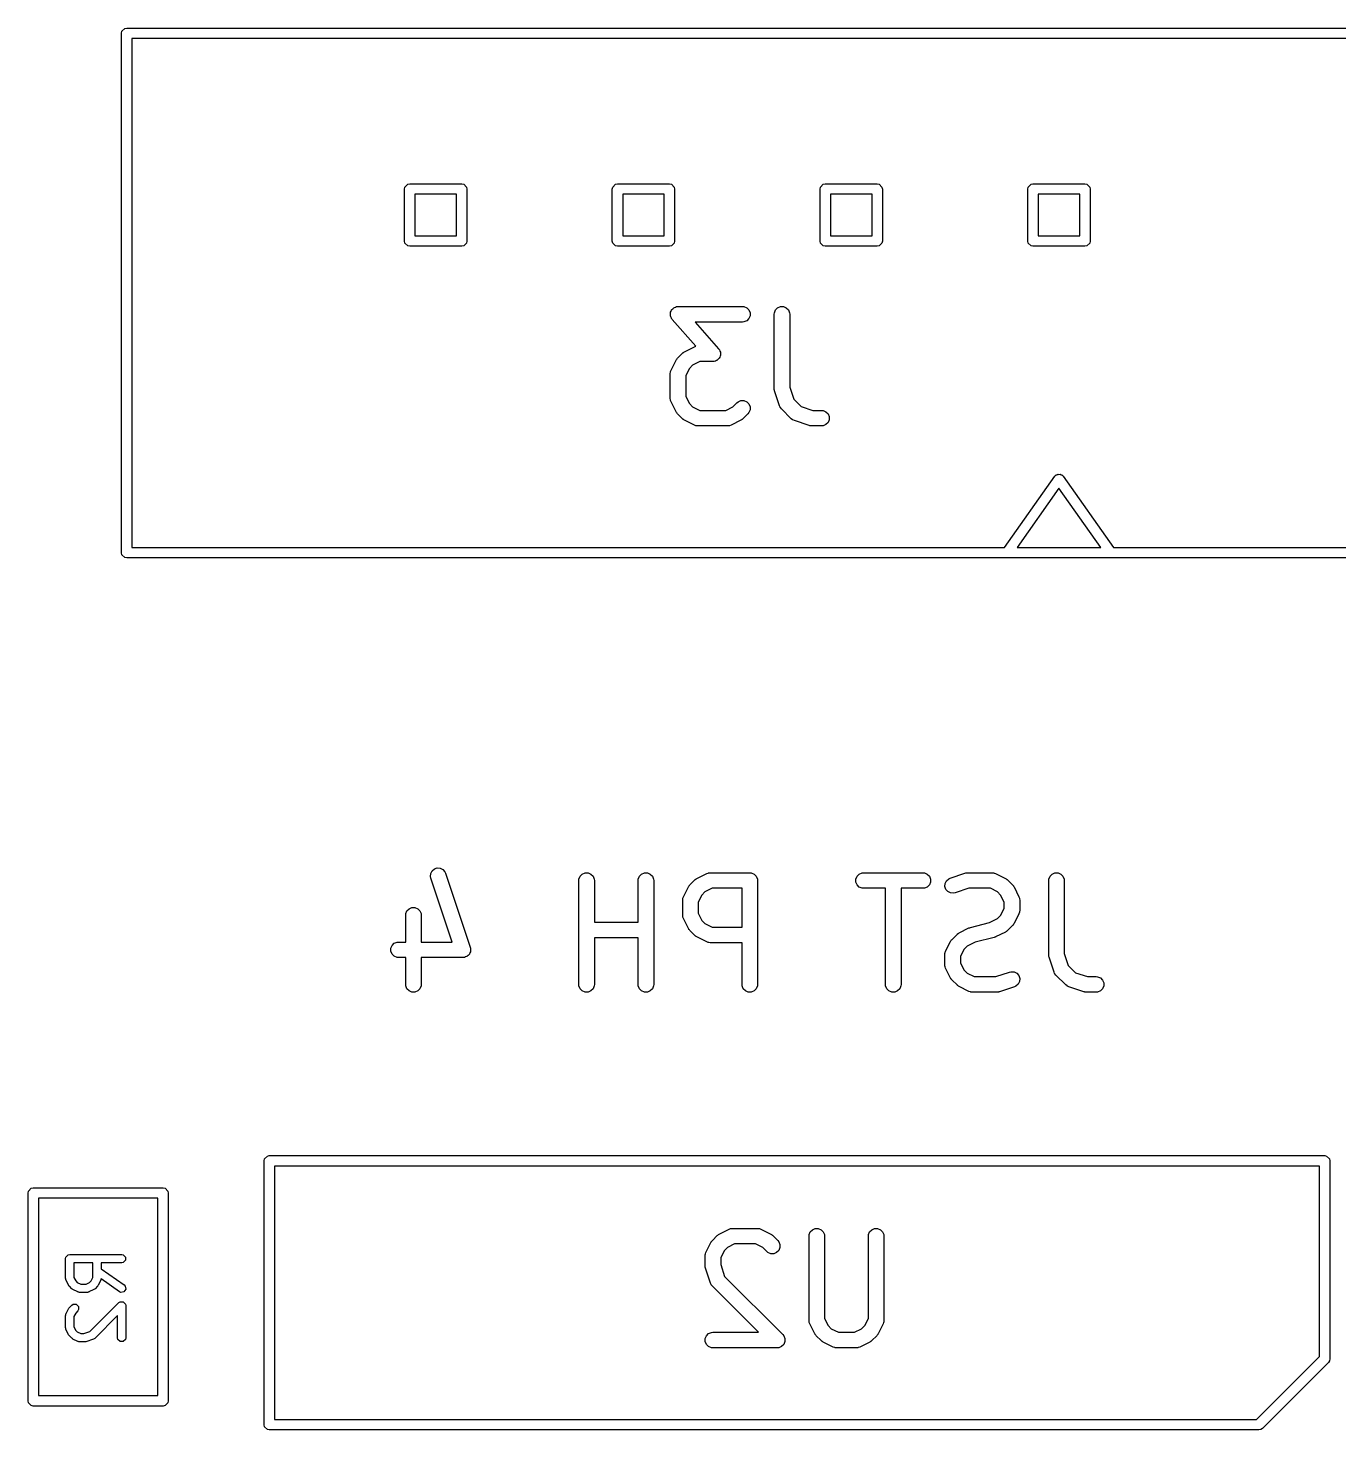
# Model space of a CAD drawing. Header units: inches. Extents: x 1.01 to 7.41, y -5.29 to -1.05.
# Drawn here: x 5.397 to 5.894, y -3.039 to -2.508 of the extents above; entities that cross this region are included whole.
import ezdxf

# ---------------------------------------------------------------- set-up
doc = ezdxf.new("R2010")
doc.units = ezdxf.units.IN
doc.header["$MEASUREMENT"] = 0
doc.layers.add('BLACK', color=250, linetype='CONTINUOUS')

msp = doc.modelspace()

# ---------------------------------------------------------------- linework, layer by layer
at = {"layer": 'BLACK', "linetype": 'CONTINUOUS'}
for p, q in [((5.43209, -2.50984), (5.43224, -2.50909)), ((5.43209, -2.70669), (5.43209, -2.50984)), ((5.43224, -2.50909), (5.4333, -2.50802)), ((5.4333, -2.50802), (5.43406, -2.50787)), ((5.43406, -2.50787), (5.90453, -2.50787)), ((5.43602, -2.51181), (5.43602, -2.70472)), ((5.90256, -2.51181), (5.43602, -2.51181)), ((5.53937, -2.5689), (5.53952, -2.56814)), ((5.53937, -2.58858), (5.53937, -2.5689)), ((5.53952, -2.56814), (5.54059, -2.56708)), ((5.54059, -2.56708), (5.54134, -2.56693)), ((5.54134, -2.56693), (5.56102, -2.56693)), ((5.54331, -2.57087), (5.54331, -2.58661)), ((5.55906, -2.57087), (5.54331, -2.57087)), ((5.55906, -2.58661), (5.55906, -2.57087)), ((5.56102, -2.56693), (5.56178, -2.56708)), ((5.56178, -2.56708), (5.56284, -2.56814)), ((5.56284, -2.56814), (5.56299, -2.5689)), ((5.56299, -2.5689), (5.56299, -2.58858)), ((5.61811, -2.5689), (5.61826, -2.56814)), ((5.61811, -2.58858), (5.61811, -2.5689)), ((5.61826, -2.56814), (5.61933, -2.56708)), ((5.61933, -2.56708), (5.62008, -2.56693)), ((5.62008, -2.56693), (5.63976, -2.56693)), ((5.62205, -2.57087), (5.62205, -2.58661)), ((5.6378, -2.57087), (5.62205, -2.57087)), ((5.6378, -2.58661), (5.6378, -2.57087)), ((5.63976, -2.56693), (5.64052, -2.56708)), ((5.64052, -2.56708), (5.64158, -2.56814)), ((5.64158, -2.56814), (5.64173, -2.5689)), ((5.64173, -2.5689), (5.64173, -2.58858)), ((5.69685, -2.5689), (5.697, -2.56814)), ((5.69685, -2.58858), (5.69685, -2.5689)), ((5.697, -2.56814), (5.69807, -2.56708)), ((5.69807, -2.56708), (5.69882, -2.56693)), ((5.69882, -2.56693), (5.7185, -2.56693)), ((5.70079, -2.57087), (5.70079, -2.58661)), ((5.71654, -2.57087), (5.70079, -2.57087)), ((5.71654, -2.58661), (5.71654, -2.57087)), ((5.7185, -2.56693), (5.71926, -2.56708)), ((5.71926, -2.56708), (5.72032, -2.56814)), ((5.72032, -2.56814), (5.72047, -2.5689)), ((5.72047, -2.5689), (5.72047, -2.58858)), ((5.77559, -2.5689), (5.77574, -2.56814)), ((5.77559, -2.58858), (5.77559, -2.5689)), ((5.77574, -2.56814), (5.77681, -2.56708)), ((5.77681, -2.56708), (5.77756, -2.56693)), ((5.77756, -2.56693), (5.79724, -2.56693)), ((5.77953, -2.57087), (5.77953, -2.58661)), ((5.79528, -2.57087), (5.77953, -2.57087)), ((5.79528, -2.58661), (5.79528, -2.57087)), ((5.79724, -2.56693), (5.798, -2.56708)), ((5.798, -2.56708), (5.79906, -2.56814)), ((5.79906, -2.56814), (5.79921, -2.5689)), ((5.79921, -2.5689), (5.79921, -2.58858)), ((5.54331, -2.58661), (5.55906, -2.58661)), ((5.62205, -2.58661), (5.6378, -2.58661)), ((5.70079, -2.58661), (5.71654, -2.58661)), ((5.77953, -2.58661), (5.79528, -2.58661)), ((5.53952, -2.58934), (5.53937, -2.58858)), ((5.54059, -2.5904), (5.53952, -2.58934)), ((5.54134, -2.59055), (5.54059, -2.5904)), ((5.56102, -2.59055), (5.54134, -2.59055)), ((5.56178, -2.5904), (5.56102, -2.59055)), ((5.56284, -2.58934), (5.56178, -2.5904)), ((5.56299, -2.58858), (5.56284, -2.58934)), ((5.61826, -2.58934), (5.61811, -2.58858)), ((5.61933, -2.5904), (5.61826, -2.58934)), ((5.62008, -2.59055), (5.61933, -2.5904)), ((5.63976, -2.59055), (5.62008, -2.59055)), ((5.64052, -2.5904), (5.63976, -2.59055)), ((5.64158, -2.58934), (5.64052, -2.5904)), ((5.64173, -2.58858), (5.64158, -2.58934)), ((5.697, -2.58934), (5.69685, -2.58858)), ((5.69807, -2.5904), (5.697, -2.58934)), ((5.69882, -2.59055), (5.69807, -2.5904)), ((5.7185, -2.59055), (5.69882, -2.59055)), ((5.71926, -2.5904), (5.7185, -2.59055)), ((5.72032, -2.58934), (5.71926, -2.5904)), ((5.72047, -2.58858), (5.72032, -2.58934)), ((5.77574, -2.58934), (5.77559, -2.58858)), ((5.77681, -2.5904), (5.77574, -2.58934)), ((5.77756, -2.59055), (5.77681, -2.5904)), ((5.79724, -2.59055), (5.77756, -2.59055)), ((5.798, -2.5904), (5.79724, -2.59055)), ((5.79906, -2.58934), (5.798, -2.5904)), ((5.79921, -2.58858), (5.79906, -2.58934)), ((5.64203, -2.61362), (5.64247, -2.61344)), ((5.64247, -2.61344), (5.64261, -2.61342)), ((5.64261, -2.61342), (5.64266, -2.6134)), ((5.64266, -2.6134), (5.64274, -2.61341)), ((5.64274, -2.61341), (5.64304, -2.61338)), ((5.64304, -2.61338), (5.66742, -2.61338)), ((5.66742, -2.61338), (5.66799, -2.61344)), ((5.66799, -2.61344), (5.66906, -2.61388)), ((5.68077, -2.61388), (5.68184, -2.61344)), ((5.68184, -2.61344), (5.68299, -2.61344)), ((5.68299, -2.61344), (5.68406, -2.61388)), ((5.64012, -2.61671), (5.64015, -2.61624)), ((5.64015, -2.61681), (5.64012, -2.61671)), ((5.64015, -2.61576), (5.64019, -2.61566)), ((5.64015, -2.61624), (5.64015, -2.61576)), ((5.64015, -2.61691), (5.64015, -2.61681)), ((5.64033, -2.61735), (5.64015, -2.61691)), ((5.64019, -2.61556), (5.64041, -2.61513)), ((5.64019, -2.61566), (5.64019, -2.61556)), ((5.64049, -2.6178), (5.64033, -2.61735)), ((5.64041, -2.61513), (5.64059, -2.61469)), ((5.64057, -2.61792), (5.64049, -2.6178)), ((5.64059, -2.61797), (5.64057, -2.61792)), ((5.64059, -2.61469), (5.64066, -2.61462)), ((5.64064, -2.61803), (5.64059, -2.61797)), ((5.64082, -2.61828), (5.64064, -2.61803)), ((5.64066, -2.61462), (5.6407, -2.61453)), ((5.6407, -2.61453), (5.64107, -2.61422)), ((5.64976, -2.62848), (5.64082, -2.61828)), ((5.64107, -2.61422), (5.6414, -2.61388)), ((5.6414, -2.61388), (5.6415, -2.61384)), ((5.6415, -2.61384), (5.64157, -2.61377)), ((5.64157, -2.61377), (5.64203, -2.61362)), ((5.66906, -2.61879), (5.66799, -2.61923)), ((5.66906, -2.61388), (5.66987, -2.61469)), ((5.66987, -2.61797), (5.66906, -2.61879)), ((5.66987, -2.61469), (5.67031, -2.61576)), ((5.67031, -2.61691), (5.66987, -2.61797)), ((5.67031, -2.61576), (5.67031, -2.61691)), ((5.67946, -2.61633), (5.67952, -2.61576)), ((5.67946, -2.64445), (5.67946, -2.61633)), ((5.67952, -2.61576), (5.67996, -2.61469)), ((5.67996, -2.61469), (5.68077, -2.61388)), ((5.68406, -2.61388), (5.68487, -2.61469)), ((5.68487, -2.61469), (5.68531, -2.61576)), ((5.68531, -2.61576), (5.68537, -2.61633)), ((5.68537, -2.61633), (5.68537, -2.64397)), ((5.66742, -2.61928), (5.64955, -2.61928)), ((5.64955, -2.61928), (5.65839, -2.62939)), ((5.66799, -2.61923), (5.66742, -2.61928)), ((5.64547, -2.63056), (5.64922, -2.62869)), ((5.64922, -2.62869), (5.64976, -2.62848)), ((5.65839, -2.62939), (5.65857, -2.62963)), ((5.6404, -2.63751), (5.64228, -2.63376)), ((5.64228, -2.63376), (5.64243, -2.63351)), ((5.64243, -2.63351), (5.64246, -2.63344)), ((5.64246, -2.63344), (5.64253, -2.63336)), ((5.64253, -2.63336), (5.64259, -2.63327)), ((5.64259, -2.63327), (5.64265, -2.63322)), ((5.64265, -2.63322), (5.64283, -2.63299)), ((5.64283, -2.63299), (5.64471, -2.63112)), ((5.64471, -2.63112), (5.64493, -2.63093)), ((5.64493, -2.63093), (5.64498, -2.63087)), ((5.64498, -2.63087), (5.64507, -2.63082)), ((5.64507, -2.63082), (5.64515, -2.63075)), ((5.64515, -2.63075), (5.64523, -2.63072)), ((5.64523, -2.63072), (5.64547, -2.63056)), ((5.65124, -2.63428), (5.64854, -2.63563)), ((5.65617, -2.63428), (5.65124, -2.63428)), ((5.65647, -2.63425), (5.65617, -2.63428)), ((5.65655, -2.63426), (5.65647, -2.63425)), ((5.6566, -2.63424), (5.65655, -2.63426)), ((5.65674, -2.63423), (5.6566, -2.63424)), ((5.65719, -2.63404), (5.65674, -2.63423)), ((5.65764, -2.63389), (5.65719, -2.63404)), ((5.65772, -2.63382), (5.65764, -2.63389)), ((5.65781, -2.63378), (5.65772, -2.63382)), ((5.65815, -2.63345), (5.65781, -2.63378)), ((5.65851, -2.63313), (5.65815, -2.63345)), ((5.65855, -2.63304), (5.65851, -2.63313)), ((5.65862, -2.63297), (5.65855, -2.63304)), ((5.65857, -2.62963), (5.65862, -2.62969)), ((5.65862, -2.62969), (5.65864, -2.62974)), ((5.65881, -2.63253), (5.65862, -2.63297)), ((5.65864, -2.62974), (5.65873, -2.62986)), ((5.65873, -2.62986), (5.65888, -2.63031)), ((5.65902, -2.6321), (5.65881, -2.63253)), ((5.65888, -2.63031), (5.65906, -2.63075)), ((5.65903, -2.632), (5.65902, -2.6321)), ((5.65906, -2.63191), (5.65903, -2.632)), ((5.65906, -2.63075), (5.65906, -2.63085)), ((5.65906, -2.63085), (5.6591, -2.63095)), ((5.6591, -2.63095), (5.65906, -2.63143)), ((5.65906, -2.63143), (5.65906, -2.63191)), ((5.64009, -2.63883), (5.64015, -2.63825)), ((5.64009, -2.6482), (5.64009, -2.63883)), ((5.64015, -2.63825), (5.64019, -2.63815)), ((5.64019, -2.63815), (5.6402, -2.63805)), ((5.6402, -2.63805), (5.6404, -2.63751)), ((5.64735, -2.63683), (5.646, -2.63953)), ((5.646, -2.63953), (5.646, -2.64751)), ((5.64854, -2.63563), (5.64735, -2.63683)), ((5.67949, -2.64474), (5.67946, -2.64445)), ((5.67949, -2.64482), (5.67949, -2.64474)), ((5.67951, -2.64492), (5.67949, -2.64482)), ((5.67952, -2.64503), (5.67951, -2.64492)), ((5.67955, -2.6451), (5.67952, -2.64503)), ((5.67961, -2.64539), (5.67955, -2.6451)), ((5.68149, -2.65101), (5.67961, -2.64539)), ((5.68537, -2.64397), (5.68687, -2.64848)), ((5.64015, -2.64878), (5.64009, -2.6482)), ((5.64019, -2.64888), (5.64015, -2.64878)), ((5.6402, -2.64898), (5.64019, -2.64888)), ((5.6404, -2.64952), (5.6402, -2.64898)), ((5.64228, -2.65327), (5.6404, -2.64952)), ((5.646, -2.64751), (5.64735, -2.6502)), ((5.64735, -2.6502), (5.64854, -2.6514)), ((5.66379, -2.6514), (5.66533, -2.64986)), ((5.66533, -2.64986), (5.66578, -2.6495)), ((5.66578, -2.6495), (5.66684, -2.64906)), ((5.66684, -2.64906), (5.66799, -2.64906)), ((5.66799, -2.64906), (5.66906, -2.6495)), ((5.66906, -2.6495), (5.66987, -2.65031)), ((5.66987, -2.65031), (5.67031, -2.65138)), ((5.68687, -2.64848), (5.68963, -2.65125)), ((5.64243, -2.65352), (5.64228, -2.65327)), ((5.64246, -2.65359), (5.64243, -2.65352)), ((5.64253, -2.65367), (5.64246, -2.65359)), ((5.64259, -2.65376), (5.64253, -2.65367)), ((5.64265, -2.65381), (5.64259, -2.65376)), ((5.64283, -2.65404), (5.64265, -2.65381)), ((5.64471, -2.65591), (5.64283, -2.65404)), ((5.64493, -2.6561), (5.64471, -2.65591)), ((5.64854, -2.6514), (5.65124, -2.65275)), ((5.65124, -2.65275), (5.6611, -2.65275)), ((5.6611, -2.65275), (5.66379, -2.6514)), ((5.66763, -2.65591), (5.6674, -2.6561)), ((5.6695, -2.65404), (5.66763, -2.65591)), ((5.66987, -2.65359), (5.6695, -2.65404)), ((5.67031, -2.65253), (5.66987, -2.65359)), ((5.67031, -2.65138), (5.67031, -2.65253)), ((5.68172, -2.65154), (5.68149, -2.65101)), ((5.68179, -2.65162), (5.68172, -2.65154)), ((5.68183, -2.65172), (5.68179, -2.65162)), ((5.6822, -2.65217), (5.68183, -2.65172)), ((5.68595, -2.65591), (5.6822, -2.65217)), ((5.6864, -2.65628), (5.68595, -2.65591)), ((5.68963, -2.65125), (5.69414, -2.65275)), ((5.69414, -2.65275), (5.69741, -2.65275)), ((5.69741, -2.65275), (5.69799, -2.65281)), ((5.69799, -2.65281), (5.69905, -2.65325)), ((5.69905, -2.65325), (5.69987, -2.65406)), ((5.69987, -2.65406), (5.70031, -2.65513)), ((5.70031, -2.65513), (5.70031, -2.65628)), ((5.64498, -2.65616), (5.64493, -2.6561)), ((5.64507, -2.65622), (5.64498, -2.65616)), ((5.64515, -2.65628), (5.64507, -2.65622)), ((5.64523, -2.65631), (5.64515, -2.65628)), ((5.64547, -2.65647), (5.64523, -2.65631)), ((5.64922, -2.65834), (5.64547, -2.65647)), ((5.64976, -2.65855), (5.64922, -2.65834)), ((5.64987, -2.65856), (5.64976, -2.65855)), ((5.64997, -2.6586), (5.64987, -2.65856)), ((5.65054, -2.65865), (5.64997, -2.6586)), ((5.66179, -2.65865), (5.65054, -2.65865)), ((5.66237, -2.6586), (5.66179, -2.65865)), ((5.66247, -2.65856), (5.66237, -2.6586)), ((5.66257, -2.65855), (5.66247, -2.65856)), ((5.66311, -2.65834), (5.66257, -2.65855)), ((5.66686, -2.65647), (5.66311, -2.65834)), ((5.66711, -2.65631), (5.66686, -2.65647)), ((5.66718, -2.65628), (5.66711, -2.65631)), ((5.66726, -2.65622), (5.66718, -2.65628)), ((5.66735, -2.65616), (5.66726, -2.65622)), ((5.6674, -2.6561), (5.66735, -2.65616)), ((5.6865, -2.65632), (5.6864, -2.65628)), ((5.68658, -2.65639), (5.6865, -2.65632)), ((5.68711, -2.65663), (5.68658, -2.65639)), ((5.69273, -2.6585), (5.68711, -2.65663)), ((5.69302, -2.65857), (5.69273, -2.6585)), ((5.69309, -2.6586), (5.69302, -2.65857)), ((5.69319, -2.65861), (5.69309, -2.6586)), ((5.69329, -2.65863), (5.69319, -2.65861)), ((5.69337, -2.65863), (5.69329, -2.65863)), ((5.69366, -2.65865), (5.69337, -2.65863)), ((5.69741, -2.65865), (5.69366, -2.65865)), ((5.69799, -2.6586), (5.69741, -2.65865)), ((5.69905, -2.65816), (5.69799, -2.6586)), ((5.69987, -2.65734), (5.69905, -2.65816)), ((5.70031, -2.65628), (5.69987, -2.65734)), ((5.78579, -2.67772), (5.78635, -2.67719)), ((5.78635, -2.67719), (5.78669, -2.67713)), ((5.78669, -2.67713), (5.78697, -2.67693)), ((5.78697, -2.67693), (5.7874, -2.67701)), ((5.7874, -2.67701), (5.78784, -2.67693)), ((5.78784, -2.67693), (5.78812, -2.67713)), ((5.78812, -2.67713), (5.78845, -2.67719)), ((5.78845, -2.67719), (5.78901, -2.67772)), ((5.7667, -2.70472), (5.78579, -2.67772)), ((5.7874, -2.68226), (5.77152, -2.70472)), ((5.80328, -2.70472), (5.7874, -2.68226)), ((5.78901, -2.67772), (5.80811, -2.70472)), ((5.43224, -2.70745), (5.43209, -2.70669)), ((5.4333, -2.70851), (5.43224, -2.70745)), ((5.43406, -2.70866), (5.4333, -2.70851)), ((5.90453, -2.70866), (5.43406, -2.70866)), ((5.43602, -2.70472), (5.7667, -2.70472)), ((5.77152, -2.70472), (5.80328, -2.70472)), ((5.80811, -2.70472), (5.90256, -2.70472)), ((5.54919, -2.82939), (5.54927, -2.82824)), ((5.54932, -2.82996), (5.54919, -2.82939)), ((5.54927, -2.82824), (5.54979, -2.82721)), ((5.5574, -2.85419), (5.54932, -2.82996)), ((5.54979, -2.82721), (5.55066, -2.82646)), ((5.55066, -2.82646), (5.55175, -2.82609)), ((5.55175, -2.82609), (5.5529, -2.82618)), ((5.5529, -2.82618), (5.55393, -2.82669)), ((5.55393, -2.82669), (5.55468, -2.82756)), ((5.55468, -2.82756), (5.55492, -2.82809)), ((5.55492, -2.82809), (5.56429, -2.85621)), ((5.60541, -2.8309), (5.60547, -2.83032)), ((5.60541, -2.87027), (5.60541, -2.8309)), ((5.60547, -2.83032), (5.60591, -2.82926)), ((5.60591, -2.82926), (5.60672, -2.82844)), ((5.60672, -2.82844), (5.60779, -2.828)), ((5.60779, -2.828), (5.60894, -2.828)), ((5.60894, -2.828), (5.61, -2.82844)), ((5.61, -2.82844), (5.61082, -2.82926)), ((5.61082, -2.82926), (5.61126, -2.83032)), ((5.61126, -2.83032), (5.61131, -2.8309)), ((5.61131, -2.8309), (5.61131, -2.84669)), ((5.62791, -2.8309), (5.62796, -2.83032)), ((5.62791, -2.84669), (5.62791, -2.8309)), ((5.62796, -2.83032), (5.6284, -2.82926)), ((5.6284, -2.82926), (5.62922, -2.82844)), ((5.62922, -2.82844), (5.63028, -2.828)), ((5.63028, -2.828), (5.63143, -2.828)), ((5.63143, -2.828), (5.6325, -2.82844)), ((5.6325, -2.82844), (5.63331, -2.82926)), ((5.63331, -2.82926), (5.63375, -2.83032)), ((5.63375, -2.83032), (5.63381, -2.8309)), ((5.63381, -2.8309), (5.63381, -2.87027)), ((5.64752, -2.83256), (5.64939, -2.83069)), ((5.64939, -2.83069), (5.64962, -2.8305)), ((5.64962, -2.8305), (5.64967, -2.83044)), ((5.64967, -2.83044), (5.64976, -2.83038)), ((5.64976, -2.83038), (5.64984, -2.83032)), ((5.64984, -2.83032), (5.64991, -2.83029)), ((5.64991, -2.83029), (5.65016, -2.83013)), ((5.65016, -2.83013), (5.65391, -2.82826)), ((5.65391, -2.82826), (5.65445, -2.82805)), ((5.65445, -2.82805), (5.65456, -2.82804)), ((5.65456, -2.82804), (5.65465, -2.828)), ((5.65465, -2.828), (5.65523, -2.82795)), ((5.65523, -2.82795), (5.67023, -2.82795)), ((5.67023, -2.82795), (5.6708, -2.828)), ((5.6708, -2.828), (5.67187, -2.82844)), ((5.67187, -2.82844), (5.67268, -2.82926)), ((5.67268, -2.82926), (5.67312, -2.83032)), ((5.67312, -2.83032), (5.67318, -2.8309)), ((5.67318, -2.8309), (5.67318, -2.87027)), ((5.71045, -2.83032), (5.71089, -2.82926)), ((5.71045, -2.83147), (5.71045, -2.83032)), ((5.71089, -2.82926), (5.71171, -2.82844)), ((5.71171, -2.82844), (5.71277, -2.828)), ((5.71277, -2.828), (5.71335, -2.82795)), ((5.71335, -2.82795), (5.73585, -2.82795)), ((5.73585, -2.82795), (5.73642, -2.828)), ((5.73642, -2.828), (5.73749, -2.82844)), ((5.73749, -2.82844), (5.7383, -2.82926)), ((5.7383, -2.82926), (5.73874, -2.83032)), ((5.73874, -2.83032), (5.73874, -2.83147)), ((5.74425, -2.83199), (5.74476, -2.83096)), ((5.74476, -2.83096), (5.74563, -2.83021)), ((5.74563, -2.83021), (5.74616, -2.82997)), ((5.74616, -2.82997), (5.75178, -2.8281)), ((5.75178, -2.8281), (5.75207, -2.82803)), ((5.75207, -2.82803), (5.75214, -2.828)), ((5.75214, -2.828), (5.75225, -2.82799)), ((5.75225, -2.82799), (5.75235, -2.82797)), ((5.75235, -2.82797), (5.75243, -2.82797)), ((5.75243, -2.82797), (5.75272, -2.82795)), ((5.75272, -2.82795), (5.76209, -2.82795)), ((5.76209, -2.82795), (5.76267, -2.828)), ((5.76267, -2.828), (5.76277, -2.82804)), ((5.76277, -2.82804), (5.76287, -2.82805)), ((5.76287, -2.82805), (5.76341, -2.82826)), ((5.76341, -2.82826), (5.76716, -2.83013)), ((5.76716, -2.83013), (5.76741, -2.83029)), ((5.76741, -2.83029), (5.76748, -2.83032)), ((5.76748, -2.83032), (5.76756, -2.83038)), ((5.76756, -2.83038), (5.76765, -2.83044)), ((5.76765, -2.83044), (5.7677, -2.8305)), ((5.7677, -2.8305), (5.76793, -2.83069)), ((5.76793, -2.83069), (5.7698, -2.83256)), ((5.78351, -2.8309), (5.78357, -2.83032)), ((5.78351, -2.85902), (5.78351, -2.8309)), ((5.78357, -2.83032), (5.78401, -2.82926)), ((5.78401, -2.82926), (5.78482, -2.82844)), ((5.78482, -2.82844), (5.78589, -2.828)), ((5.78589, -2.828), (5.78704, -2.828)), ((5.78704, -2.828), (5.7881, -2.82844)), ((5.7881, -2.82844), (5.78892, -2.82926)), ((5.78892, -2.82926), (5.78936, -2.83032)), ((5.78936, -2.83032), (5.78942, -2.8309)), ((5.78942, -2.8309), (5.78942, -2.85854)), ((5.64509, -2.83708), (5.64697, -2.83333)), ((5.64697, -2.83333), (5.64712, -2.83308)), ((5.64712, -2.83308), (5.64715, -2.83301)), ((5.64715, -2.83301), (5.64722, -2.83293)), ((5.64722, -2.83293), (5.64727, -2.83284)), ((5.64727, -2.83284), (5.64733, -2.83279)), ((5.64733, -2.83279), (5.64752, -2.83256)), ((5.65203, -2.8364), (5.65068, -2.83909)), ((5.65323, -2.8352), (5.65203, -2.8364)), ((5.65593, -2.83385), (5.65323, -2.8352)), ((5.66728, -2.83385), (5.65593, -2.83385)), ((5.66728, -2.84857), (5.66728, -2.83385)), ((5.71089, -2.83254), (5.71045, -2.83147)), ((5.71171, -2.83335), (5.71089, -2.83254)), ((5.71277, -2.83379), (5.71171, -2.83335)), ((5.71335, -2.83385), (5.71277, -2.83379)), ((5.72164, -2.83385), (5.71335, -2.83385)), ((5.72164, -2.87027), (5.72164, -2.83385)), ((5.73585, -2.83385), (5.72755, -2.83385)), ((5.72755, -2.83385), (5.72755, -2.87027)), ((5.73642, -2.83379), (5.73585, -2.83385)), ((5.73749, -2.83335), (5.73642, -2.83379)), ((5.7383, -2.83254), (5.73749, -2.83335)), ((5.73874, -2.83147), (5.7383, -2.83254)), ((5.74416, -2.83314), (5.74425, -2.83199)), ((5.74453, -2.83424), (5.74416, -2.83314)), ((5.74528, -2.83511), (5.74453, -2.83424)), ((5.74631, -2.83562), (5.74528, -2.83511)), ((5.74746, -2.8357), (5.74631, -2.83562)), ((5.74803, -2.83557), (5.74746, -2.8357)), ((5.7532, -2.83385), (5.74803, -2.83557)), ((5.7614, -2.83385), (5.7532, -2.83385)), ((5.76409, -2.8352), (5.7614, -2.83385)), ((5.76529, -2.8364), (5.76409, -2.8352)), ((5.76664, -2.83909), (5.76529, -2.8364)), ((5.7698, -2.83256), (5.76999, -2.83279)), ((5.76999, -2.83279), (5.77005, -2.83284)), ((5.77005, -2.83284), (5.77011, -2.83293)), ((5.77011, -2.83293), (5.77017, -2.83301)), ((5.77017, -2.83301), (5.7702, -2.83308)), ((5.7702, -2.83308), (5.77036, -2.83333)), ((5.77036, -2.83333), (5.77223, -2.83708)), ((5.54029, -2.84238), (5.5411, -2.84157)), ((5.5411, -2.84157), (5.54217, -2.84113)), ((5.54217, -2.84113), (5.54332, -2.84113)), ((5.54332, -2.84113), (5.54439, -2.84157)), ((5.54439, -2.84157), (5.5452, -2.84238)), ((5.64478, -2.8384), (5.64484, -2.83782)), ((5.64478, -2.84402), (5.64478, -2.8384)), ((5.64484, -2.83782), (5.64488, -2.83772)), ((5.64488, -2.83762), (5.64509, -2.83708)), ((5.64488, -2.83772), (5.64488, -2.83762)), ((5.65068, -2.83909), (5.65068, -2.84332)), ((5.76529, -2.84415), (5.76664, -2.84145)), ((5.76664, -2.84145), (5.76664, -2.83909)), ((5.77223, -2.83708), (5.77244, -2.83762)), ((5.77244, -2.83762), (5.77245, -2.83772)), ((5.77245, -2.83772), (5.77249, -2.83782)), ((5.77249, -2.83782), (5.77254, -2.8384)), ((5.77254, -2.8384), (5.77254, -2.84215)), ((5.53979, -2.84402), (5.53985, -2.84345)), ((5.53979, -2.85419), (5.53979, -2.84402)), ((5.53985, -2.84345), (5.54029, -2.84238)), ((5.5452, -2.84238), (5.54564, -2.84345)), ((5.54564, -2.84345), (5.5457, -2.84402)), ((5.5457, -2.84402), (5.5457, -2.85419)), ((5.61131, -2.84669), (5.62791, -2.84669)), ((5.64484, -2.8446), (5.64478, -2.84402)), ((5.64488, -2.8447), (5.64484, -2.8446)), ((5.64488, -2.8448), (5.64488, -2.8447)), ((5.64509, -2.84534), (5.64488, -2.8448)), ((5.64697, -2.84909), (5.64509, -2.84534)), ((5.65068, -2.84332), (5.65203, -2.84602)), ((5.65203, -2.84602), (5.65323, -2.84722)), ((5.65323, -2.84722), (5.65593, -2.84857)), ((5.75388, -2.84866), (5.76106, -2.84686)), ((5.76106, -2.84686), (5.76409, -2.84534)), ((5.76409, -2.84534), (5.76529, -2.84415)), ((5.77036, -2.84722), (5.7702, -2.84747)), ((5.77223, -2.84347), (5.77036, -2.84722)), ((5.77244, -2.84293), (5.77223, -2.84347)), ((5.77245, -2.84282), (5.77244, -2.84293)), ((5.77249, -2.84272), (5.77245, -2.84282)), ((5.77254, -2.84215), (5.77249, -2.84272)), ((5.62791, -2.8526), (5.61131, -2.8526)), ((5.61131, -2.8526), (5.61131, -2.87027)), ((5.62791, -2.87027), (5.62791, -2.8526)), ((5.64712, -2.84934), (5.64697, -2.84909)), ((5.64715, -2.84941), (5.64712, -2.84934)), ((5.64722, -2.84949), (5.64715, -2.84941)), ((5.64727, -2.84958), (5.64722, -2.84949)), ((5.64733, -2.84963), (5.64727, -2.84958)), ((5.64752, -2.84986), (5.64733, -2.84963)), ((5.64939, -2.85173), (5.64752, -2.84986)), ((5.64962, -2.85192), (5.64939, -2.85173)), ((5.64967, -2.85198), (5.64962, -2.85192)), ((5.64976, -2.85203), (5.64967, -2.85198)), ((5.64984, -2.8521), (5.64976, -2.85203)), ((5.64991, -2.85213), (5.64984, -2.8521)), ((5.65016, -2.85229), (5.64991, -2.85213)), ((5.65391, -2.85416), (5.65016, -2.85229)), ((5.65593, -2.84857), (5.66728, -2.84857)), ((5.74688, -2.85318), (5.74876, -2.85131)), ((5.74876, -2.85131), (5.74898, -2.85112)), ((5.74898, -2.85112), (5.74903, -2.85106)), ((5.74903, -2.85106), (5.74912, -2.85101)), ((5.74912, -2.85101), (5.7492, -2.85094)), ((5.7492, -2.85094), (5.74928, -2.85091)), ((5.74928, -2.85091), (5.74952, -2.85075)), ((5.74952, -2.85075), (5.75327, -2.84888)), ((5.75327, -2.84888), (5.75331, -2.84886)), ((5.75331, -2.84886), (5.75333, -2.84885)), ((5.75333, -2.84885), (5.75357, -2.84876)), ((5.75357, -2.84876), (5.75381, -2.84867)), ((5.75381, -2.84867), (5.75383, -2.84867)), ((5.75383, -2.84867), (5.75388, -2.84866)), ((5.76281, -2.85251), (5.75562, -2.85431)), ((5.76285, -2.8525), (5.76281, -2.85251)), ((5.76287, -2.85249), (5.76285, -2.8525)), ((5.76311, -2.8524), (5.76287, -2.85249)), ((5.76335, -2.85232), (5.76311, -2.8524)), ((5.76337, -2.8523), (5.76335, -2.85232)), ((5.76341, -2.85229), (5.76337, -2.8523)), ((5.76716, -2.85041), (5.76341, -2.85229)), ((5.76741, -2.85026), (5.76716, -2.85041)), ((5.76748, -2.85023), (5.76741, -2.85026)), ((5.76756, -2.85016), (5.76748, -2.85023)), ((5.76765, -2.8501), (5.76756, -2.85016)), ((5.7677, -2.85004), (5.76765, -2.8501)), ((5.76793, -2.84986), (5.7677, -2.85004)), ((5.7698, -2.84798), (5.76793, -2.84986)), ((5.76999, -2.84776), (5.7698, -2.84798)), ((5.77005, -2.84771), (5.76999, -2.84776)), ((5.77011, -2.84762), (5.77005, -2.84771)), ((5.77017, -2.84754), (5.77011, -2.84762)), ((5.7702, -2.84747), (5.77017, -2.84754)), ((5.53422, -2.85657), (5.53467, -2.8555)), ((5.53422, -2.85772), (5.53422, -2.85657)), ((5.53467, -2.85879), (5.53422, -2.85772)), ((5.53467, -2.8555), (5.53548, -2.85469)), ((5.53548, -2.85469), (5.53654, -2.85425)), ((5.53654, -2.85425), (5.53712, -2.85419)), ((5.53712, -2.85419), (5.53979, -2.85419)), ((5.5457, -2.85419), (5.5574, -2.85419)), ((5.56429, -2.85621), (5.56436, -2.8565)), ((5.56435, -2.85782), (5.56434, -2.85792)), ((5.56439, -2.85772), (5.56435, -2.85782)), ((5.56436, -2.8565), (5.56439, -2.85657)), ((5.56439, -2.85657), (5.56439, -2.85663)), ((5.56439, -2.85663), (5.56442, -2.85678)), ((5.56442, -2.85678), (5.56439, -2.85725)), ((5.56439, -2.85725), (5.56439, -2.85772)), ((5.65445, -2.85437), (5.65391, -2.85416)), ((5.65456, -2.85438), (5.65445, -2.85437)), ((5.65465, -2.85442), (5.65456, -2.85438)), ((5.65523, -2.85447), (5.65465, -2.85442)), ((5.66728, -2.85447), (5.65523, -2.85447)), ((5.66728, -2.87027), (5.66728, -2.85447)), ((5.74425, -2.85824), (5.74445, -2.8577)), ((5.74445, -2.8577), (5.74633, -2.85395)), ((5.74633, -2.85395), (5.74648, -2.8537)), ((5.74648, -2.8537), (5.74651, -2.85363)), ((5.74651, -2.85363), (5.74658, -2.85355)), ((5.74658, -2.85355), (5.74664, -2.85346)), ((5.74664, -2.85346), (5.7467, -2.85341)), ((5.7467, -2.85341), (5.74688, -2.85318)), ((5.7514, -2.85702), (5.75005, -2.85972)), ((5.75259, -2.85582), (5.7514, -2.85702)), ((5.75562, -2.85431), (5.75259, -2.85582)), ((5.53548, -2.8596), (5.53467, -2.85879)), ((5.53654, -2.86004), (5.53548, -2.8596)), ((5.53712, -2.8601), (5.53654, -2.86004)), ((5.53979, -2.8601), (5.53712, -2.8601)), ((5.53979, -2.87027), (5.53979, -2.8601)), ((5.56149, -2.8601), (5.5457, -2.8601)), ((5.5457, -2.8601), (5.5457, -2.87027)), ((5.56178, -2.86007), (5.56149, -2.8601)), ((5.56186, -2.86007), (5.56178, -2.86007)), ((5.56192, -2.86006), (5.56186, -2.86007)), ((5.56207, -2.86004), (5.56192, -2.86006)), ((5.56251, -2.85986), (5.56207, -2.86004)), ((5.56295, -2.85971), (5.56251, -2.85986)), ((5.56303, -2.85964), (5.56295, -2.85971)), ((5.56313, -2.8596), (5.56303, -2.85964)), ((5.56347, -2.85927), (5.56313, -2.8596)), ((5.56382, -2.85896), (5.56347, -2.85927)), ((5.56387, -2.85886), (5.56382, -2.85896)), ((5.56395, -2.85879), (5.56387, -2.85886)), ((5.56413, -2.85835), (5.56395, -2.85879)), ((5.56434, -2.85792), (5.56413, -2.85835)), ((5.74414, -2.85902), (5.7442, -2.85844)), ((5.74414, -2.86277), (5.74414, -2.85902)), ((5.7442, -2.86335), (5.74414, -2.86277)), ((5.7442, -2.85844), (5.74424, -2.85835)), ((5.74424, -2.85835), (5.74425, -2.85824)), ((5.75005, -2.85972), (5.75005, -2.86207)), ((5.75005, -2.86207), (5.7514, -2.86477)), ((5.78354, -2.85931), (5.78351, -2.85902)), ((5.78353, -2.85939), (5.78354, -2.85931)), ((5.78356, -2.85949), (5.78353, -2.85939)), ((5.78357, -2.8596), (5.78356, -2.85949)), ((5.7836, -2.85967), (5.78357, -2.8596)), ((5.78366, -2.85995), (5.7836, -2.85967)), ((5.78554, -2.86558), (5.78366, -2.85995)), ((5.78942, -2.85854), (5.79092, -2.86305)), ((5.79092, -2.86305), (5.79368, -2.86581)), ((5.74424, -2.86344), (5.7442, -2.86335)), ((5.74425, -2.86355), (5.74424, -2.86344)), ((5.74445, -2.86409), (5.74425, -2.86355)), ((5.74633, -2.86784), (5.74445, -2.86409)), ((5.74648, -2.86809), (5.74633, -2.86784)), ((5.74651, -2.86816), (5.74648, -2.86809)), ((5.74658, -2.86824), (5.74651, -2.86816)), ((5.74664, -2.86833), (5.74658, -2.86824)), ((5.7467, -2.86838), (5.74664, -2.86833)), ((5.74688, -2.86861), (5.7467, -2.86838)), ((5.7514, -2.86477), (5.75259, -2.86597)), ((5.75259, -2.86597), (5.75529, -2.86732)), ((5.75529, -2.86732), (5.76349, -2.86732)), ((5.76349, -2.86732), (5.76866, -2.86559)), ((5.76866, -2.86559), (5.76922, -2.86546)), ((5.76922, -2.86546), (5.77037, -2.86555)), ((5.77037, -2.86555), (5.7714, -2.86606)), ((5.7714, -2.86606), (5.77216, -2.86693)), ((5.77216, -2.86693), (5.77252, -2.86802)), ((5.77252, -2.86802), (5.77244, -2.86917)), ((5.78577, -2.86611), (5.78554, -2.86558)), ((5.78584, -2.86619), (5.78577, -2.86611)), ((5.78588, -2.86628), (5.78584, -2.86619)), ((5.78625, -2.86673), (5.78588, -2.86628)), ((5.79, -2.87048), (5.78625, -2.86673)), ((5.79368, -2.86581), (5.79819, -2.86732)), ((5.79819, -2.86732), (5.80146, -2.86732)), ((5.80146, -2.86732), (5.80204, -2.86737)), ((5.80204, -2.86737), (5.8031, -2.86781)), ((5.8031, -2.86781), (5.80392, -2.86863)), ((5.53985, -2.87084), (5.53979, -2.87027)), ((5.54029, -2.87191), (5.53985, -2.87084)), ((5.5411, -2.87272), (5.54029, -2.87191)), ((5.54217, -2.87316), (5.5411, -2.87272)), ((5.54332, -2.87316), (5.54217, -2.87316)), ((5.54439, -2.87272), (5.54332, -2.87316)), ((5.5452, -2.87191), (5.54439, -2.87272)), ((5.54564, -2.87084), (5.5452, -2.87191)), ((5.5457, -2.87027), (5.54564, -2.87084)), ((5.60547, -2.87084), (5.60541, -2.87027)), ((5.60591, -2.87191), (5.60547, -2.87084)), ((5.60672, -2.87272), (5.60591, -2.87191)), ((5.60779, -2.87316), (5.60672, -2.87272)), ((5.60894, -2.87316), (5.60779, -2.87316)), ((5.61, -2.87272), (5.60894, -2.87316)), ((5.61082, -2.87191), (5.61, -2.87272)), ((5.61126, -2.87084), (5.61082, -2.87191)), ((5.61131, -2.87027), (5.61126, -2.87084)), ((5.62796, -2.87084), (5.62791, -2.87027)), ((5.6284, -2.87191), (5.62796, -2.87084)), ((5.62922, -2.87272), (5.6284, -2.87191)), ((5.63028, -2.87316), (5.62922, -2.87272)), ((5.63143, -2.87316), (5.63028, -2.87316)), ((5.6325, -2.87272), (5.63143, -2.87316)), ((5.63331, -2.87191), (5.6325, -2.87272)), ((5.63375, -2.87084), (5.63331, -2.87191)), ((5.63381, -2.87027), (5.63375, -2.87084)), ((5.66733, -2.87084), (5.66728, -2.87027)), ((5.66777, -2.87191), (5.66733, -2.87084)), ((5.66859, -2.87272), (5.66777, -2.87191)), ((5.66965, -2.87316), (5.66859, -2.87272)), ((5.6708, -2.87316), (5.66965, -2.87316)), ((5.67187, -2.87272), (5.6708, -2.87316)), ((5.67268, -2.87191), (5.67187, -2.87272)), ((5.67312, -2.87084), (5.67268, -2.87191)), ((5.67318, -2.87027), (5.67312, -2.87084)), ((5.7217, -2.87084), (5.72164, -2.87027)), ((5.72214, -2.87191), (5.7217, -2.87084)), ((5.72296, -2.87272), (5.72214, -2.87191)), ((5.72402, -2.87316), (5.72296, -2.87272)), ((5.72517, -2.87316), (5.72402, -2.87316)), ((5.72624, -2.87272), (5.72517, -2.87316)), ((5.72705, -2.87191), (5.72624, -2.87272)), ((5.72749, -2.87084), (5.72705, -2.87191)), ((5.72755, -2.87027), (5.72749, -2.87084)), ((5.74876, -2.87048), (5.74688, -2.86861)), ((5.74898, -2.87067), (5.74876, -2.87048)), ((5.74903, -2.87073), (5.74898, -2.87067)), ((5.74912, -2.87078), (5.74903, -2.87073)), ((5.7492, -2.87085), (5.74912, -2.87078)), ((5.74928, -2.87088), (5.7492, -2.87085)), ((5.74952, -2.87103), (5.74928, -2.87088)), ((5.75327, -2.87291), (5.74952, -2.87103)), ((5.75381, -2.87312), (5.75327, -2.87291)), ((5.75392, -2.87312), (5.75381, -2.87312)), ((5.75402, -2.87316), (5.75392, -2.87312)), ((5.75459, -2.87322), (5.75402, -2.87316)), ((5.76397, -2.87322), (5.75459, -2.87322)), ((5.76426, -2.87319), (5.76397, -2.87322)), ((5.76434, -2.8732), (5.76426, -2.87319)), ((5.76444, -2.87317), (5.76434, -2.8732)), ((5.76454, -2.87316), (5.76444, -2.87317)), ((5.76462, -2.87313), (5.76454, -2.87316)), ((5.7649, -2.87307), (5.76462, -2.87313)), ((5.77053, -2.87119), (5.7649, -2.87307)), ((5.77105, -2.87096), (5.77053, -2.87119)), ((5.77192, -2.8702), (5.77105, -2.87096)), ((5.77244, -2.86917), (5.77192, -2.8702)), ((5.79045, -2.87085), (5.79, -2.87048)), ((5.79055, -2.87089), (5.79045, -2.87085)), ((5.79063, -2.87096), (5.79055, -2.87089)), ((5.79115, -2.87119), (5.79063, -2.87096)), ((5.79678, -2.87307), (5.79115, -2.87119)), ((5.79706, -2.87313), (5.79678, -2.87307)), ((5.79714, -2.87316), (5.79706, -2.87313)), ((5.79724, -2.87317), (5.79714, -2.87316)), ((5.79734, -2.8732), (5.79724, -2.87317)), ((5.79742, -2.87319), (5.79734, -2.8732)), ((5.79771, -2.87322), (5.79742, -2.87319)), ((5.80146, -2.87322), (5.79771, -2.87322)), ((5.80204, -2.87316), (5.80146, -2.87322)), ((5.8031, -2.87272), (5.80204, -2.87316)), ((5.80392, -2.87191), (5.8031, -2.87272)), ((5.80392, -2.86863), (5.80436, -2.86969)), ((5.80436, -2.87084), (5.80392, -2.87191)), ((5.80436, -2.86969), (5.80436, -2.87084)), ((5.48614, -2.93712), (5.48629, -2.93636)), ((5.48614, -3.03712), (5.48614, -2.93712)), ((5.48629, -2.93636), (5.48736, -2.9353)), ((5.48736, -2.9353), (5.48811, -2.93515)), ((5.48811, -2.93515), (5.88811, -2.93515)), ((5.88811, -2.93515), (5.88886, -2.9353)), ((5.88886, -2.9353), (5.88993, -2.93636)), ((5.88993, -2.93636), (5.89008, -2.93712)), ((5.89008, -2.93712), (5.89008, -3.01212)), ((5.49008, -2.93909), (5.49008, -3.03515)), ((5.88614, -2.93909), (5.49008, -2.93909)), ((5.88614, -3.0113), (5.88614, -2.93909)), ((5.3968, -2.94856), (5.39787, -2.94749)), ((5.39787, -2.94749), (5.39862, -2.94734)), ((5.39862, -2.94734), (5.44783, -2.94734)), ((5.44783, -2.94734), (5.44859, -2.94749)), ((5.44859, -2.94749), (5.44965, -2.94856)), ((5.39665, -2.94931), (5.3968, -2.94856)), ((5.39665, -3.02805), (5.39665, -2.94931)), ((5.40059, -2.95128), (5.40059, -3.02608)), ((5.44587, -2.95128), (5.40059, -2.95128)), ((5.44587, -3.02608), (5.44587, -2.95128)), ((5.44965, -2.94856), (5.4498, -2.94931)), ((5.4498, -2.94931), (5.4498, -3.02805)), ((5.65867, -2.96489), (5.66242, -2.96301)), ((5.66242, -2.96301), (5.66296, -2.96281)), ((5.66296, -2.96281), (5.66306, -2.9628)), ((5.66306, -2.9628), (5.66316, -2.96276)), ((5.66316, -2.96276), (5.66374, -2.9627)), ((5.66374, -2.9627), (5.67311, -2.9627)), ((5.67311, -2.9627), (5.67369, -2.96276)), ((5.67369, -2.96276), (5.67379, -2.9628)), ((5.67379, -2.9628), (5.67389, -2.96281)), ((5.67389, -2.96281), (5.67443, -2.96301)), ((5.67443, -2.96301), (5.67818, -2.96489)), ((5.69271, -2.96508), (5.69315, -2.96401)), ((5.69315, -2.96401), (5.69397, -2.9632)), ((5.69397, -2.9632), (5.69503, -2.96276)), ((5.69503, -2.96276), (5.69619, -2.96276)), ((5.69619, -2.96276), (5.69725, -2.9632)), ((5.69725, -2.9632), (5.69806, -2.96401)), ((5.69806, -2.96401), (5.69851, -2.96508)), ((5.71521, -2.96508), (5.71565, -2.96401)), ((5.71565, -2.96401), (5.71647, -2.9632)), ((5.71647, -2.9632), (5.71753, -2.96276)), ((5.71753, -2.96276), (5.71868, -2.96276)), ((5.71868, -2.96276), (5.71975, -2.9632)), ((5.71975, -2.9632), (5.72056, -2.96401)), ((5.72056, -2.96401), (5.721, -2.96508)), ((5.6536, -2.97183), (5.65547, -2.96808)), ((5.65547, -2.96808), (5.65563, -2.96784)), ((5.65563, -2.96784), (5.65566, -2.96776)), ((5.65566, -2.96776), (5.65573, -2.96768)), ((5.65573, -2.96768), (5.65578, -2.96759)), ((5.65578, -2.96759), (5.65584, -2.96754)), ((5.65584, -2.96754), (5.65603, -2.96732)), ((5.65603, -2.96732), (5.6579, -2.96544)), ((5.6579, -2.96544), (5.65813, -2.96526)), ((5.65813, -2.96526), (5.65818, -2.9652)), ((5.65818, -2.9652), (5.65827, -2.96514)), ((5.65827, -2.96514), (5.65835, -2.96507)), ((5.65835, -2.96507), (5.65842, -2.96504)), ((5.65842, -2.96504), (5.65867, -2.96489)), ((5.66444, -2.96861), (5.66174, -2.96996)), ((5.67242, -2.96861), (5.66444, -2.96861)), ((5.67511, -2.96996), (5.67242, -2.96861)), ((5.67818, -2.96489), (5.67843, -2.96504)), ((5.67843, -2.96504), (5.6785, -2.96507)), ((5.6785, -2.96507), (5.67858, -2.96514)), ((5.67858, -2.96514), (5.67867, -2.9652)), ((5.67867, -2.9652), (5.67872, -2.96526)), ((5.67872, -2.96526), (5.67895, -2.96544)), ((5.67895, -2.96544), (5.68082, -2.96732)), ((5.68082, -2.96732), (5.68119, -2.96776)), ((5.68119, -2.96776), (5.68163, -2.96883)), ((5.68163, -2.96883), (5.68163, -2.96998)), ((5.69266, -2.96565), (5.69271, -2.96508)), ((5.69266, -2.99753), (5.69266, -2.96565)), ((5.69851, -2.96508), (5.69856, -2.96565)), ((5.69856, -2.96565), (5.69856, -2.99683)), ((5.71515, -2.96565), (5.71521, -2.96508)), ((5.71515, -2.99683), (5.71515, -2.96565)), ((5.721, -2.96508), (5.72106, -2.96565)), ((5.72106, -2.96565), (5.72106, -2.99753)), ((5.41091, -2.97415), (5.41103, -2.97355)), ((5.41091, -2.98165), (5.41091, -2.97415)), ((5.41103, -2.97355), (5.41188, -2.9727)), ((5.41188, -2.9727), (5.41249, -2.97258)), ((5.41249, -2.97258), (5.43217, -2.97258)), ((5.43217, -2.97258), (5.43277, -2.9727)), ((5.43277, -2.9727), (5.43363, -2.97355)), ((5.43363, -2.97475), (5.43277, -2.97561)), ((5.43363, -2.97355), (5.43363, -2.97475)), ((5.65329, -2.97315), (5.65334, -2.97258)), ((5.65329, -2.9769), (5.65329, -2.97315)), ((5.65334, -2.97258), (5.65338, -2.97248)), ((5.65338, -2.97248), (5.65339, -2.97237)), ((5.65339, -2.97237), (5.6536, -2.97183)), ((5.66054, -2.97115), (5.65919, -2.97385)), ((5.65919, -2.97385), (5.65919, -2.97642)), ((5.66174, -2.96996), (5.66054, -2.97115)), ((5.67665, -2.97149), (5.67511, -2.96996)), ((5.6771, -2.97186), (5.67665, -2.97149)), ((5.67816, -2.9723), (5.6771, -2.97186)), ((5.67931, -2.9723), (5.67816, -2.9723)), ((5.68038, -2.97186), (5.67931, -2.9723)), ((5.68119, -2.97104), (5.68038, -2.97186)), ((5.68163, -2.96998), (5.68119, -2.97104)), ((5.42122, -2.97573), (5.41406, -2.97573)), ((5.41406, -2.97573), (5.41406, -2.98128)), ((5.42122, -2.98128), (5.42122, -2.97573)), ((5.43217, -2.97573), (5.42437, -2.97573)), ((5.42437, -2.97573), (5.42437, -2.97802)), ((5.42437, -2.97802), (5.43307, -2.98411)), ((5.43277, -2.97561), (5.43217, -2.97573)), ((5.65332, -2.97719), (5.65329, -2.9769)), ((5.65331, -2.97727), (5.65332, -2.97719)), ((5.65333, -2.97737), (5.65331, -2.97727)), ((5.65334, -2.97748), (5.65333, -2.97737)), ((5.65337, -2.97755), (5.65334, -2.97748)), ((5.65344, -2.97784), (5.65337, -2.97755)), ((5.65531, -2.98346), (5.65344, -2.97784)), ((5.65919, -2.97642), (5.66069, -2.98093)), ((5.41093, -2.98173), (5.41091, -2.98165)), ((5.41092, -2.98176), (5.41093, -2.98173)), ((5.41098, -2.98201), (5.41092, -2.98176)), ((5.41103, -2.98225), (5.41098, -2.98201)), ((5.41106, -2.98228), (5.41103, -2.98225)), ((5.41108, -2.98236), (5.41106, -2.98228)), ((5.41202, -2.98423), (5.41108, -2.98236)), ((5.41217, -2.98443), (5.41202, -2.98423)), ((5.41231, -2.98464), (5.41217, -2.98443)), ((5.41325, -2.98558), (5.41231, -2.98464)), ((5.41406, -2.98128), (5.41472, -2.98259)), ((5.41472, -2.98259), (5.41529, -2.98317)), ((5.41529, -2.98317), (5.41661, -2.98383)), ((5.41661, -2.98383), (5.41868, -2.98383)), ((5.41868, -2.98383), (5.41999, -2.98317)), ((5.41999, -2.98317), (5.42057, -2.98259)), ((5.42057, -2.98259), (5.42122, -2.98128)), ((5.42297, -2.98464), (5.42204, -2.98558)), ((5.42311, -2.98443), (5.42297, -2.98464)), ((5.42327, -2.98423), (5.42311, -2.98443)), ((5.42421, -2.98236), (5.42327, -2.98423)), ((5.42423, -2.98228), (5.42421, -2.98236)), ((5.42425, -2.98225), (5.42423, -2.98228)), ((5.4243, -2.98201), (5.42425, -2.98225)), ((5.42435, -2.98184), (5.4243, -2.98201)), ((5.43127, -2.98669), (5.42435, -2.98184)), ((5.43307, -2.98411), (5.4335, -2.98455)), ((5.4335, -2.98455), (5.43371, -2.98574)), ((5.65555, -2.98399), (5.65531, -2.98346)), ((5.65562, -2.98407), (5.65555, -2.98399)), ((5.65566, -2.98417), (5.65562, -2.98407)), ((5.65603, -2.98462), (5.65566, -2.98417)), ((5.67348, -3.00207), (5.65603, -2.98462)), ((5.66069, -2.98093), (5.6827, -3.00294)), ((5.41346, -2.98572), (5.41325, -2.98558)), ((5.41366, -2.98587), (5.41346, -2.98572)), ((5.41553, -2.98681), (5.41366, -2.98587)), ((5.41561, -2.98683), (5.41553, -2.98681)), ((5.41563, -2.98686), (5.41561, -2.98683)), ((5.41588, -2.9869), (5.41563, -2.98686)), ((5.41612, -2.98697), (5.41588, -2.9869)), ((5.41616, -2.98696), (5.41612, -2.98697)), ((5.41624, -2.98698), (5.41616, -2.98696)), ((5.41905, -2.98698), (5.41624, -2.98698)), ((5.41913, -2.98696), (5.41905, -2.98698)), ((5.41916, -2.98697), (5.41913, -2.98696)), ((5.4194, -2.9869), (5.41916, -2.98697)), ((5.41965, -2.98686), (5.4194, -2.9869)), ((5.41968, -2.98683), (5.41965, -2.98686)), ((5.41975, -2.98681), (5.41968, -2.98683)), ((5.42163, -2.98587), (5.41975, -2.98681)), ((5.42183, -2.98572), (5.42163, -2.98587)), ((5.42204, -2.98558), (5.42183, -2.98572)), ((5.43106, -2.99085), (5.43157, -2.99051)), ((5.43183, -2.98694), (5.43127, -2.98669)), ((5.43157, -2.99051), (5.43277, -2.99051)), ((5.43302, -2.98673), (5.43183, -2.98694)), ((5.43277, -2.99051), (5.43363, -2.99136)), ((5.43371, -2.98574), (5.43302, -2.98673)), ((5.41091, -2.99571), (5.41093, -2.99563)), ((5.41091, -3.0004), (5.41091, -2.99571)), ((5.41092, -2.9956), (5.41098, -2.99536)), ((5.41093, -2.99563), (5.41092, -2.9956)), ((5.41098, -2.99536), (5.41103, -2.99511)), ((5.41103, -2.99511), (5.41106, -2.99508)), ((5.41106, -2.99508), (5.41108, -2.99501)), ((5.41108, -2.99501), (5.41202, -2.99313)), ((5.41202, -2.99313), (5.41217, -2.99293)), ((5.41217, -2.99293), (5.41231, -2.99272)), ((5.41231, -2.99272), (5.41325, -2.99179)), ((5.41325, -2.99179), (5.41376, -2.99144)), ((5.41376, -2.99144), (5.41496, -2.99144)), ((5.41472, -2.99477), (5.41406, -2.99608)), ((5.41547, -2.99401), (5.41472, -2.99477)), ((5.41496, -2.99144), (5.41582, -2.9923)), ((5.41582, -2.9935), (5.41547, -2.99401)), ((5.41582, -2.9923), (5.41582, -2.9935)), ((5.42007, -3.00183), (5.43106, -2.99085)), ((5.4306, -2.99576), (5.42204, -3.00432)), ((5.4306, -3.00415), (5.4306, -2.99576)), ((5.43363, -2.99136), (5.43363, -2.99136)), ((5.43363, -2.99136), (5.43375, -2.99196)), ((5.43375, -2.99196), (5.43375, -3.00415)), ((5.41093, -3.00048), (5.41091, -3.0004)), ((5.41092, -3.00051), (5.41093, -3.00048)), ((5.41098, -3.00075), (5.41092, -3.00051)), ((5.41103, -3.001), (5.41098, -3.00075)), ((5.41106, -3.00103), (5.41103, -3.001)), ((5.41108, -3.0011), (5.41106, -3.00103)), ((5.41202, -3.00298), (5.41108, -3.0011)), ((5.41406, -2.99608), (5.41406, -3.00003)), ((5.41406, -3.00003), (5.41472, -3.00134)), ((5.41472, -3.00134), (5.41529, -3.00192)), ((5.69271, -2.9981), (5.69266, -2.99753)), ((5.69275, -2.9982), (5.69271, -2.9981)), ((5.69276, -2.99831), (5.69275, -2.9982)), ((5.69297, -2.99885), (5.69276, -2.99831)), ((5.69484, -3.0026), (5.69297, -2.99885)), ((5.69856, -2.99683), (5.69991, -2.99953)), ((5.69991, -2.99953), (5.70111, -3.00072)), ((5.70111, -3.00072), (5.70381, -3.00207)), ((5.70991, -3.00207), (5.71261, -3.00072)), ((5.71261, -3.00072), (5.7138, -2.99953)), ((5.7138, -2.99953), (5.71515, -2.99683)), ((5.72075, -2.99885), (5.71887, -3.0026)), ((5.72095, -2.99831), (5.72075, -2.99885)), ((5.72096, -2.9982), (5.72095, -2.99831)), ((5.721, -2.9981), (5.72096, -2.9982)), ((5.72106, -2.99753), (5.721, -2.9981)), ((5.41217, -3.00318), (5.41202, -3.00298)), ((5.41231, -3.00339), (5.41217, -3.00318)), ((5.41325, -3.00432), (5.41231, -3.00339)), ((5.41346, -3.00446), (5.41325, -3.00432)), ((5.41366, -3.00462), (5.41346, -3.00446)), ((5.41553, -3.00556), (5.41366, -3.00462)), ((5.41529, -3.00192), (5.41661, -3.00257)), ((5.41561, -3.00558), (5.41553, -3.00556)), ((5.41563, -3.0056), (5.41561, -3.00558)), ((5.41588, -3.00565), (5.41563, -3.0056)), ((5.41612, -3.00572), (5.41588, -3.00565)), ((5.41616, -3.00571), (5.41612, -3.00572)), ((5.41624, -3.00572), (5.41616, -3.00571)), ((5.41811, -3.00572), (5.41624, -3.00572)), ((5.41661, -3.00257), (5.41785, -3.00257)), ((5.41785, -3.00257), (5.42007, -3.00183)), ((5.41836, -3.00567), (5.41811, -3.00572)), ((5.41861, -3.00564), (5.41836, -3.00567)), ((5.42142, -3.0047), (5.41861, -3.00564)), ((5.42149, -3.00467), (5.42142, -3.0047)), ((5.42153, -3.00467), (5.42149, -3.00467)), ((5.42174, -3.00453), (5.42153, -3.00467)), ((5.42195, -3.0044), (5.42174, -3.00453)), ((5.42197, -3.00437), (5.42195, -3.0044)), ((5.42204, -3.00432), (5.42197, -3.00437)), ((5.43072, -3.00475), (5.4306, -3.00415)), ((5.43157, -3.0056), (5.43072, -3.00475)), ((5.43277, -3.0056), (5.43157, -3.0056)), ((5.43363, -3.00475), (5.43277, -3.0056)), ((5.43375, -3.00415), (5.43363, -3.00475)), ((5.65334, -3.00445), (5.65378, -3.00338)), ((5.65334, -3.0056), (5.65334, -3.00445)), ((5.65378, -3.00666), (5.65334, -3.0056)), ((5.65378, -3.00338), (5.6546, -3.00257)), ((5.6546, -3.00257), (5.65566, -3.00213)), ((5.65566, -3.00213), (5.65624, -3.00207)), ((5.65624, -3.00207), (5.67348, -3.00207)), ((5.6827, -3.00294), (5.68307, -3.00338)), ((5.68307, -3.00338), (5.68351, -3.00445)), ((5.68351, -3.0056), (5.68307, -3.00666)), ((5.68351, -3.00445), (5.68351, -3.0056)), ((5.695, -3.00284), (5.69484, -3.0026)), ((5.69503, -3.00292), (5.695, -3.00284)), ((5.6951, -3.003), (5.69503, -3.00292)), ((5.69515, -3.00309), (5.6951, -3.003)), ((5.69521, -3.00314), (5.69515, -3.00309)), ((5.6954, -3.00336), (5.69521, -3.00314)), ((5.69727, -3.00524), (5.6954, -3.00336)), ((5.6975, -3.00542), (5.69727, -3.00524)), ((5.69755, -3.00548), (5.6975, -3.00542)), ((5.69764, -3.00554), (5.69755, -3.00548)), ((5.69772, -3.0056), (5.69764, -3.00554)), ((5.69779, -3.00563), (5.69772, -3.0056)), ((5.69804, -3.00579), (5.69779, -3.00563)), ((5.70179, -3.00767), (5.69804, -3.00579)), ((5.70381, -3.00207), (5.70991, -3.00207)), ((5.71568, -3.00579), (5.71193, -3.00767)), ((5.71593, -3.00563), (5.71568, -3.00579)), ((5.716, -3.0056), (5.71593, -3.00563)), ((5.71608, -3.00554), (5.716, -3.0056)), ((5.71617, -3.00548), (5.71608, -3.00554)), ((5.71622, -3.00542), (5.71617, -3.00548)), ((5.71644, -3.00524), (5.71622, -3.00542)), ((5.71832, -3.00336), (5.71644, -3.00524)), ((5.71851, -3.00314), (5.71832, -3.00336)), ((5.71856, -3.00309), (5.71851, -3.00314)), ((5.71862, -3.003), (5.71856, -3.00309)), ((5.71869, -3.00292), (5.71862, -3.003)), ((5.71872, -3.00284), (5.71869, -3.00292)), ((5.71887, -3.0026), (5.71872, -3.00284)), ((5.6546, -3.00748), (5.65378, -3.00666)), ((5.65566, -3.00792), (5.6546, -3.00748)), ((5.65624, -3.00798), (5.65566, -3.00792)), ((5.68061, -3.00798), (5.65624, -3.00798)), ((5.68119, -3.00792), (5.68061, -3.00798)), ((5.6815, -3.00779), (5.68119, -3.00792)), ((5.68225, -3.00748), (5.6815, -3.00779)), ((5.68307, -3.00666), (5.68225, -3.00748)), ((5.70233, -3.00787), (5.70179, -3.00767)), ((5.70243, -3.00788), (5.70233, -3.00787)), ((5.70253, -3.00792), (5.70243, -3.00788)), ((5.70311, -3.00798), (5.70253, -3.00792)), ((5.71061, -3.00798), (5.70311, -3.00798)), ((5.71118, -3.00792), (5.71061, -3.00798)), ((5.71128, -3.00788), (5.71118, -3.00792)), ((5.71139, -3.00787), (5.71128, -3.00788)), ((5.71193, -3.00767), (5.71139, -3.00787)), ((5.86229, -3.03515), (5.88614, -3.0113)), ((5.8895, -3.01351), (5.8645, -3.03851)), ((5.88993, -3.01287), (5.8895, -3.01351)), ((5.89008, -3.01212), (5.88993, -3.01287)), ((5.40059, -3.02608), (5.44587, -3.02608)), ((5.3968, -3.0288), (5.39665, -3.02805)), ((5.39787, -3.02987), (5.3968, -3.0288)), ((5.39862, -3.03002), (5.39787, -3.02987)), ((5.44783, -3.03002), (5.39862, -3.03002)), ((5.44859, -3.02987), (5.44783, -3.03002)), ((5.44965, -3.0288), (5.44859, -3.02987)), ((5.4498, -3.02805), (5.44965, -3.0288)), ((5.48629, -3.03787), (5.48614, -3.03712)), ((5.48736, -3.03894), (5.48629, -3.03787)), ((5.49008, -3.03515), (5.86229, -3.03515)), ((5.8645, -3.03851), (5.86386, -3.03894)), ((5.48811, -3.03909), (5.48736, -3.03894)), ((5.86311, -3.03909), (5.48811, -3.03909)), ((5.86386, -3.03894), (5.86311, -3.03909))]:
    msp.add_line(p, q, dxfattribs=at)

doc.saveas('drawing.dxf')
